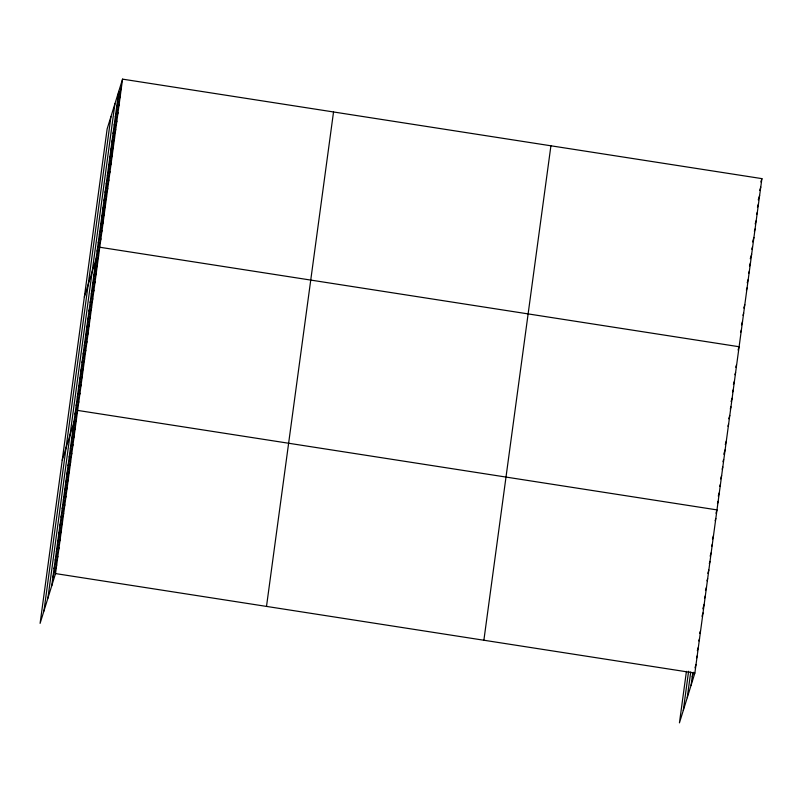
<?xml version="1.0" encoding="UTF-8"?>
<svg xmlns="http://www.w3.org/2000/svg" width="802" height="802" viewBox="0 0 802 802"><rect width="100%" height="100%" fill="white"/><g stroke="black" fill="none" stroke-linecap="round" stroke-linejoin="round"><path stroke-width="1.2" d="M43.94 610.994L110.967 116.541M47.889 598.222L114.927 103.779M51.719 585.841L118.756 91.398L122.556 79.137L761.9 178.625L694.863 673.068L679.444 722.863L686.432 671.334M118.756 91.398L107.137 128.932L40.1 623.375L55.518 573.58L122.556 79.137M266.505 606.412L333.532 111.969M483.877 640.237L550.914 145.794M683.284 710.482L688.607 671.224M687.234 697.71L690.733 671.946M691.073 685.329L692.738 673.058M117.613 99.799L121.413 87.538M116.48 108.2L120.27 95.949M115.338 116.611L119.137 104.35M114.195 125.012L117.994 112.761M113.062 133.423L116.851 121.162M111.919 141.824L115.709 129.563M110.776 150.235L114.576 137.974M109.643 158.636L113.433 146.375M108.501 167.047L112.29 154.786M107.358 175.448L111.157 163.187M106.225 183.858L110.014 171.598M105.082 192.259L108.871 179.999M103.939 200.67L107.739 188.41M102.806 209.071L106.596 196.811M101.664 217.472L105.453 205.222M100.521 225.883L104.32 213.623M99.388 234.284L103.177 222.034M98.245 242.695L102.034 230.435M97.102 251.096L100.902 238.836M84.34 297.041L99.759 247.247L739.103 346.735L738.071 350.073M94.796 268.089L98.596 255.838M93.633 276.68L97.433 264.419M92.471 285.271L96.27 273.011M91.308 293.853L95.097 281.592M90.145 302.444L93.934 290.184M88.982 311.036L92.771 298.775M87.819 319.617L91.608 307.356M86.646 328.208L90.446 315.948M85.483 336.79L89.283 324.539M84.32 345.381L88.12 333.121M83.157 353.973L86.947 341.712M81.994 362.554L85.784 350.294M80.832 371.146L84.621 358.885M79.669 379.737L83.458 367.476M78.496 388.318L82.295 376.058M77.333 396.91L81.132 384.649M76.17 405.491L79.969 393.241M75.007 414.083L78.796 401.822M62.225 460.208L77.634 410.413L716.988 509.902L715.955 513.24M72.681 431.255L76.471 418.995M71.518 439.847L75.308 427.586M70.345 448.438L74.145 436.178M69.183 457.02L72.982 444.759M68.02 465.611L71.819 453.351M66.857 474.193L70.656 461.942M65.694 482.784L69.483 470.523M64.531 491.375L68.32 479.115M63.368 499.957L67.157 487.706M62.195 508.548L65.995 496.288M61.032 517.14L64.832 504.879M59.869 525.721L63.669 513.46M58.706 534.312L62.506 522.052M57.543 542.894L61.333 530.643M56.381 551.485L60.17 539.225M55.218 560.077L59.007 547.816M54.045 568.658L57.844 556.408M52.882 577.25L56.681 564.989M760.867 181.964L761.9 178.625M759.725 190.375L760.757 187.026M758.241 199.888L759.624 195.437M757.449 207.187L758.481 203.838M756.647 214.475L757.339 212.249M755.163 223.989L756.206 220.65M754.371 231.287L755.063 229.051M752.547 241.923L753.92 237.462M751.745 249.211L752.436 246.986M750.261 258.725L751.644 254.274M749.469 266.023L750.502 262.675M748.677 273.312L749.369 271.086M747.193 282.835L748.226 279.487M746.391 290.123L747.083 287.898M743.775 308.048L744.807 304.71M742.973 315.336L743.665 313.111M741.489 324.86L742.522 321.512M740.697 332.148L741.389 329.923M735.745 367.256L736.437 365.02M734.923 374.724L735.614 372.499M733.419 384.429L734.452 381.08M732.597 391.897L733.289 389.672M731.083 401.601L732.126 398.263M730.271 409.08L730.953 406.845M728.757 418.774L729.79 415.436M727.935 426.253L728.627 424.027M725.269 444.539L726.301 441.2M723.755 454.243L725.138 449.782M722.933 461.721L723.625 459.486M722.121 469.19L722.813 466.964M720.607 478.894L721.64 475.546M719.785 486.363L720.477 484.137M718.281 496.067L719.314 492.729M717.459 503.546L718.151 501.31M715.133 520.719L715.825 518.483M712.457 539.004L713.489 535.666M711.635 546.483L712.326 544.247M710.131 556.177L711.163 552.839M709.309 563.656L710.001 561.43M707.805 573.36L708.838 570.011M706.983 580.828L707.675 578.603M705.469 590.533L706.512 587.184M704.657 598.001L705.339 595.776M702.803 608.818L704.176 604.367M701.981 616.297L703.013 612.949M699.655 633.47L700.336 631.244M698.833 640.948L699.524 638.713M697.319 650.643L698.362 647.304M696.507 658.121L697.189 655.896M692.236 676.738L693.61 672.276M694.993 667.825L696.026 664.477M55.518 573.58L694.863 673.068"/></g></svg>
